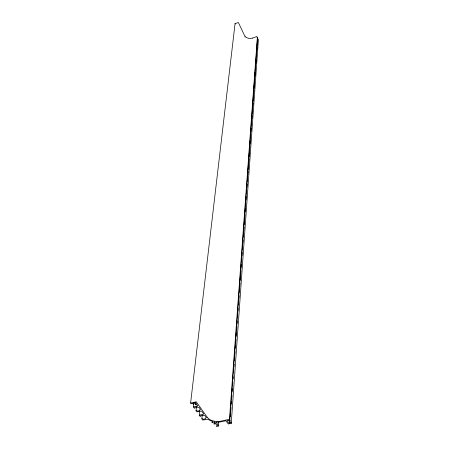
<?xml version="1.0" encoding="UTF-8"?>
<svg xmlns="http://www.w3.org/2000/svg" width="449" height="449" viewBox="0 0 449 449"><rect width="100%" height="100%" fill="white"/><g stroke="black" fill="none" stroke-linecap="round" stroke-linejoin="round"><path stroke-width="0.67" d="M230.107 420.129L229.899 422.952L228.816 423.188L227.009 420.612L227.94 420.303L228.614 420.814L229.383 420.561L257.35 37.43L256.85 36.565L252.321 38.148M229.658 422.509L257.479 39.057L257.917 38.833L258.399 39.72L231.252 423.312C231.645 422.122 229.012 421.824 229.905 422.907M257.485 39.102L257.603 39.36M230.359 416.638L230.562 413.843M230.814 410.347L231.016 407.557M231.269 404.061L231.471 401.266M231.723 397.775L231.92 394.98M232.172 391.489L232.374 388.694M232.627 385.203L232.829 382.408M233.082 378.917L233.233 376.818M233.536 372.631L233.688 370.532M233.94 367.041L234.142 364.246M234.395 360.755L234.597 357.96M234.849 354.463L235.052 351.674M235.304 348.177L235.506 345.382M235.708 342.593L235.961 339.096M236.163 336.301L236.415 332.81M236.617 330.015L236.87 326.524M237.072 323.729L237.274 320.934M237.527 317.443L237.729 314.648M237.981 311.157L238.183 308.362M238.436 304.871L238.638 302.076M238.885 298.585L239.087 295.79M239.339 292.293L239.542 289.504M239.744 286.709L239.996 283.212M240.198 280.423L240.451 276.926M240.653 274.131L240.905 270.64M241.107 267.845L241.36 264.354M241.562 261.559L241.764 258.764M241.966 255.969L242.219 252.478M242.421 249.683L242.673 246.192M242.875 243.397L243.128 239.906M243.33 237.111L243.583 233.62M243.785 230.825L244.037 227.329M244.239 224.539L244.492 221.043M244.694 218.248L244.946 214.757M245.148 211.962L245.401 208.471M245.603 205.676L245.805 202.881M246.001 200.086L246.254 196.595M246.456 193.8L246.709 190.309M246.911 187.514L247.163 184.023M247.365 181.228L247.618 177.737M247.82 174.942L248.073 171.445M248.224 169.352L248.527 165.159M248.679 163.066L248.982 158.873M249.133 156.78L249.436 152.587M249.588 150.494L249.891 146.301M250.042 144.202L250.295 140.711M250.497 137.916L250.75 134.425M250.952 131.63L251.204 128.139M251.406 125.344L251.659 121.853M251.861 119.058L252.114 115.561M252.265 113.468L252.568 109.275M252.72 107.182L253.017 102.989M253.169 100.896L253.472 96.703M253.623 94.61L253.926 90.417M254.078 88.318L254.381 84.131M254.482 82.734L254.785 78.541M254.937 76.448L255.24 72.255M255.391 70.156L255.694 65.969M255.846 63.87L256.149 59.683M256.3 57.584L256.603 53.392M256.755 51.298L257.058 47.106M257.21 45.012L257.513 40.82M218.439 425.433L218.73 421.942M231.246 423.345L228.26 423.979L225.886 420.769L221.267 421.751A11.556 7.117 5.1 0 1 216.485 422.099L216.238 422.29L218.792 426.062L216.491 426.483L216.255 426.011L217.462 425.59L215.761 423.665A2.155 1.313 5.2 0 1 214.252 424.047C212.944 423.716 215.296 423.183 214.325 422.127M214.201 423.525L214.173 423.525A1.285 0.786 5.2 0 0 215.402 422.756A1.285 0.786 5.2 0 0 214.027 421.948A1.285 0.786 5.2 0 0 212.848 422.734L211.995 422.728A2.138 1.302 5.2 0 1 212.674 421.701L212.59 421.431A11.438 7.044 5.1 0 1 207.994 419.214L202.695 420.062L201.859 418.878L202.213 415.376M201.859 418.85L202.527 418.676L203.234 419.299L205.563 418.788L205.389 418.036L206.372 417.649L204.929 415.606L203.734 415.695L203.1 415.078L200.602 415.6L200.843 416.341L200.086 416.408L199.266 415.246L199.71 411.043M199.266 415.23L203.795 414L201.635 411.031L196.87 411.896L196.045 410.717L196.505 406.525M195.747 402.949L195.343 404.6L195.955 404.858A2.194 1.364 6 0 0 196.729 404.538L197.936 405.845L193.418 406.957L193.884 402.826M252.316 38.137A6.112 5.422 4.8 0 1 244.335 35.134L238.385 22.512L235.068 23.595L190.601 403.056L191.027 403.544L192.874 403.37A2.166 1.347 6 0 0 193.092 404.027L193.895 404.049L194.035 402.45M235.023 23.674L235.164 24.021M193.407 407.002L194.445 408.281L195.018 408.102L194.743 407.389L197.105 406.845L197.914 407.473L199.019 407.333L200.585 409.46L199.609 409.842L199.822 410.611L197.431 411.138L196.718 410.509L196.05 410.672M257.35 37.463L256.98 37.665M229.383 420.59L228.451 419.501L220.852 421.156A10.445 6.432 5.1 0 1 207.124 417.194M190.601 403.073L196.28 401.799L207.141 417.188M193.884 403.842A1.308 0.814 6 0 1 194.507 402.792A1.308 0.814 6 0 1 196.247 403.303A1.308 0.814 6 0 1 195.596 404.347M245.109 37.132A6.69 5.938 4.8 0 1 244.795 36.812"/></g></svg>
